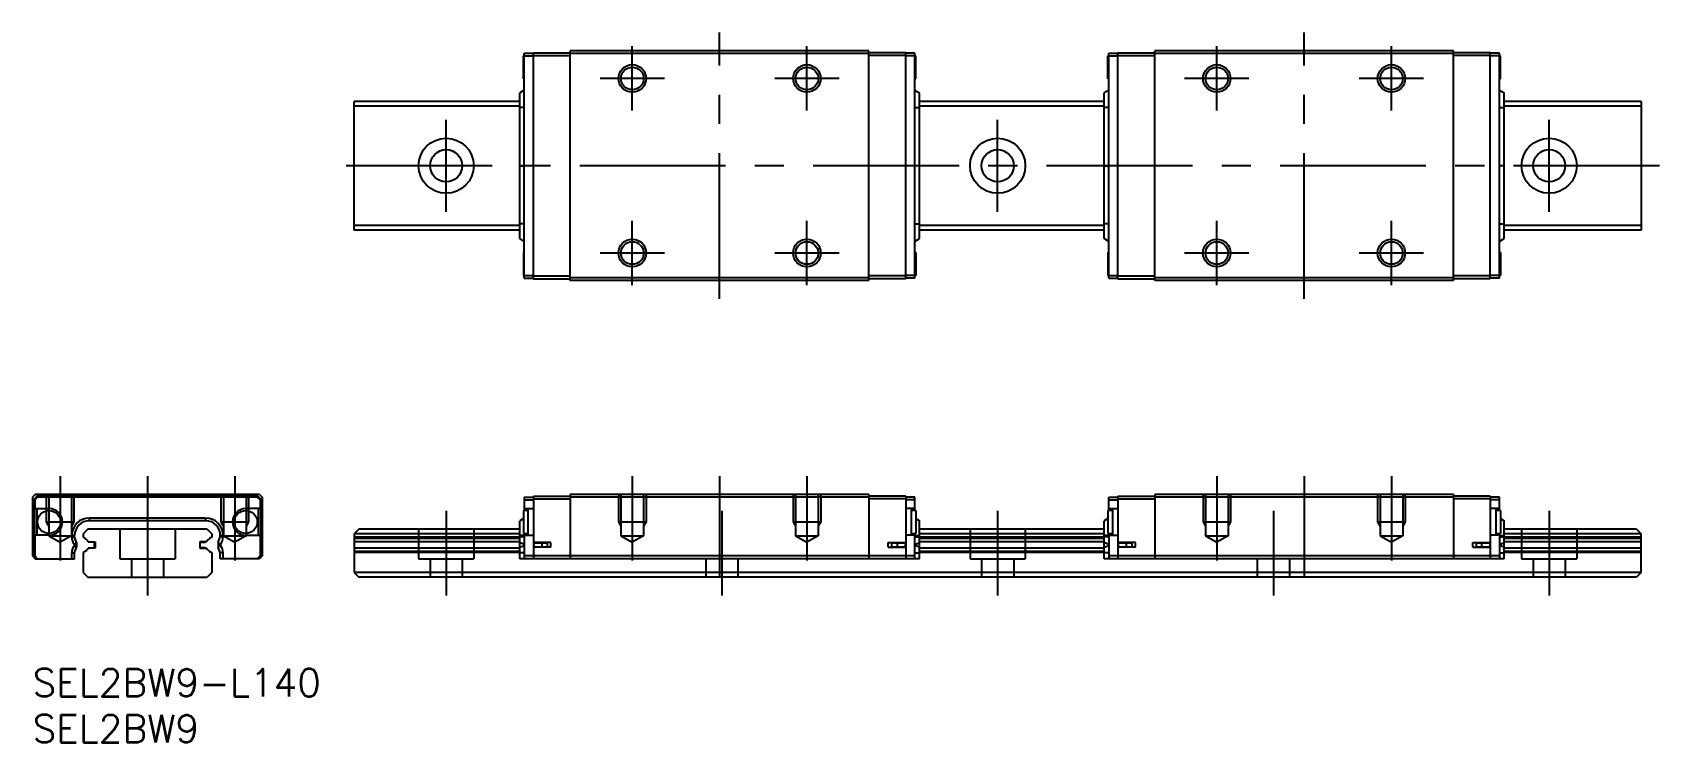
# Model space of a CAD drawing. Extents: x 0 to 177, y -8 to 69.
import ezdxf

# ---------------------------------------------------------------- set-up
doc = ezdxf.new("R2010")
doc.units = 0
doc.header["$LTSCALE"] = 0.5
doc.linetypes.add('CENTER', pattern=[50.8, 31.75, -6.35, 6.35, -6.35])
doc.linetypes.add('DASHED', pattern=[19.05, 12.7, -6.35])
for name, color, linetype in [('MSM_CENTER', 1, 'CENTER'), ('MSM_CONTINUOUS', 7, 'CONTINUOUS'), ('MSM_DASHED', 4, 'DASHED'), ('MSM_NARROW', 5, 'CONTINUOUS'), ('MSM_PART_NUMBER', 7, 'CONTINUOUS')]:
    doc.layers.add(name, color=color, linetype=linetype)
doc.styles.get("Standard").update_dxf_attribs({"font": 'txt.shx', "height": 3, "bigfont": 'bigfont.shx'})

# ---------------------------------------------------------------- blocks, each defined once
blk = doc.blocks.new('*U2')
at = {"layer": 'MSM_PART_NUMBER'}
blk.add_text('SEL2BW9-L140', height=3, dxfattribs=at).set_placement((0, -3))
blk = doc.blocks.new('*U3')
at = {"layer": 'MSM_PART_NUMBER'}
blk.add_text('SEL2BW9', height=3, dxfattribs=at).set_placement((0, -8))

msp = doc.modelspace()

# ---------------------------------------------------------------- linework, layer by layer
at = {"layer": 'MSM_CENTER'}
for p, q in [((74.75, 40.27), (74.75, 69.27)), ((138.34, 40.27), (138.34, 69.27)), ((65.25, 60.77), (65.25, 67.77)), ((84.25, 60.77), (84.25, 67.77)), ((128.84, 60.77), (128.84, 67.77)), ((147.84, 60.77), (147.84, 67.77)), ((68.75, 64.27), (61.75, 64.27)), ((87.75, 64.27), (80.75, 64.27)), ((132.34, 64.27), (125.34, 64.27)), ((151.34, 64.27), (144.34, 64.27)), ((45, 49.77), (45, 59.77)), ((105, 49.77), (105, 59.77)), ((165, 49.77), (165, 59.77)), ((177, 54.77), (33, 54.77)), ((65.25, 41.77), (65.25, 48.77)), ((84.25, 41.77), (84.25, 48.77)), ((128.84, 41.77), (128.84, 48.77)), ((147.84, 41.77), (147.84, 48.77)), ((68.75, 45.27), (61.75, 45.27)), ((87.75, 45.27), (80.75, 45.27)), ((132.34, 45.27), (125.34, 45.27)), ((151.34, 45.27), (144.34, 45.27)), ((3, 21), (3, 11.79)), ((12.5, 21), (12.5, 8)), ((22, 21), (22, 11.79)), ((65.25, 21), (65.25, 11.79)), ((74.75, 21), (74.75, 10)), ((84.25, 21), (84.25, 11.79)), ((128.84, 21), (128.84, 11.79)), ((138.34, 21), (138.34, 10)), ((147.84, 21), (147.84, 11.79)), ((45, 17.2), (45, 8)), ((75, 17.2), (75, 8)), ((105, 17.2), (105, 8)), ((135, 17.2), (135, 8)), ((165, 17.2), (165, 8))]:
    msp.add_line(p, q, dxfattribs=at)
at = {"layer": 'MSM_CONTINUOUS'}
for p, q in [((91, 67.27), (58.5, 67.27)), ((58.5, 42.27), (58.5, 67.27)), ((91, 42.27), (91, 67.27)), ((122.09, 42.27), (122.09, 67.27)), ((154.59, 67.27), (122.09, 67.27)), ((154.59, 42.27), (154.59, 67.27)), ((53.4, 66.72), (54.5, 66.72)), ((53.4, 64.22), (53.4, 66.72)), ((53.5, 67.02), (54.5, 67.02)), ((53.5, 42.52), (53.5, 67.02)), ((54.5, 42.47), (54.5, 67.07)), ((54.5, 67.07), (58.5, 67.07)), ((54.5, 66.77), (58.5, 66.77)), ((91, 66.97), (58.5, 66.97)), ((95, 67.07), (91, 67.07)), ((95, 66.77), (91, 66.77)), ((95, 42.47), (95, 67.07)), ((96, 67.02), (95, 67.02)), ((96.1, 66.72), (95, 66.72)), ((96, 42.52), (96, 67.02)), ((96.1, 64.22), (96.1, 66.72)), ((116.99, 64.22), (116.99, 66.72)), ((116.99, 66.72), (118.09, 66.72)), ((117.09, 67.02), (118.09, 67.02)), ((117.09, 42.52), (117.09, 67.02)), ((118.09, 67.07), (122.09, 67.07)), ((118.09, 42.47), (118.09, 67.07)), ((118.09, 66.77), (122.09, 66.77)), ((154.59, 66.97), (122.09, 66.97)), ((158.59, 67.07), (154.59, 67.07)), ((158.59, 66.77), (154.59, 66.77)), ((158.59, 42.47), (158.59, 67.07)), ((159.59, 67.02), (158.59, 67.02)), ((159.69, 66.72), (158.59, 66.72)), ((159.59, 42.52), (159.59, 67.02)), ((159.69, 64.22), (159.69, 66.72)), ((53.4, 64.22), (53.5, 64.22)), ((96, 64.22), (96.1, 64.22)), ((116.99, 64.22), (117.09, 64.22)), ((159.59, 64.22), (159.69, 64.22)), ((53.5, 63), (53, 62.7)), ((53, 46.84), (53, 62.7)), ((96, 63), (96.5, 62.7)), ((96.5, 46.84), (96.5, 62.7)), ((117.09, 63), (116.59, 62.7)), ((116.59, 46.84), (116.59, 62.7)), ((159.59, 63), (160.09, 62.7)), ((160.09, 46.84), (160.09, 62.7)), ((53, 61.77), (35, 61.77)), ((35, 47.77), (35, 61.77)), ((53, 61.27), (35, 61.27)), ((53.5, 61.1), (53, 61.1)), ((96, 61.1), (96.5, 61.1)), ((116.59, 61.77), (96.5, 61.77)), ((116.59, 61.27), (96.5, 61.27)), ((117.09, 61.1), (116.59, 61.1)), ((159.59, 61.1), (160.09, 61.1)), ((175, 61.77), (160.09, 61.77)), ((175, 61.27), (160.09, 61.27)), ((175, 61.77), (175, 47.77)), ((53, 54.77), (53.5, 54.77)), ((96.5, 54.77), (96, 54.77)), ((116.59, 54.77), (117.09, 54.77)), ((160.09, 54.77), (159.59, 54.77)), ((53, 48.27), (35, 48.27)), ((53.5, 48.44), (53, 48.44)), ((96, 48.44), (96.5, 48.44)), ((116.59, 48.27), (96.5, 48.27)), ((117.09, 48.44), (116.59, 48.44)), ((159.59, 48.44), (160.09, 48.44)), ((175, 48.27), (160.09, 48.27)), ((53, 47.77), (35, 47.77)), ((53.5, 46.54), (53, 46.84)), ((96, 46.54), (96.5, 46.84)), ((116.59, 47.77), (96.5, 47.77)), ((117.09, 46.54), (116.59, 46.84)), ((159.59, 46.54), (160.09, 46.84)), ((175, 47.77), (160.09, 47.77)), ((53.5, 45.32), (53.4, 45.32)), ((53.4, 45.32), (53.4, 42.82)), ((96.1, 45.32), (96, 45.32)), ((96.1, 45.32), (96.1, 42.82)), ((116.99, 45.32), (116.99, 42.82)), ((117.09, 45.32), (116.99, 45.32)), ((159.69, 45.32), (159.59, 45.32)), ((159.69, 45.32), (159.69, 42.82)), ((53.4, 42.82), (54.5, 42.82)), ((53.5, 42.52), (54.5, 42.52)), ((54.5, 42.77), (58.5, 42.77)), ((91, 42.57), (58.5, 42.57)), ((95, 42.77), (91, 42.77)), ((96.1, 42.82), (95, 42.82)), ((96, 42.52), (95, 42.52)), ((116.99, 42.82), (118.09, 42.82)), ((117.09, 42.52), (118.09, 42.52)), ((118.09, 42.77), (122.09, 42.77)), ((154.59, 42.57), (122.09, 42.57)), ((158.59, 42.77), (154.59, 42.77)), ((159.69, 42.82), (158.59, 42.82)), ((159.59, 42.52), (158.59, 42.52)), ((54.5, 42.47), (58.5, 42.47)), ((91, 42.27), (58.5, 42.27)), ((95, 42.47), (91, 42.47)), ((118.09, 42.47), (122.09, 42.47)), ((154.59, 42.27), (122.09, 42.27)), ((158.59, 42.47), (154.59, 42.47)), ((0.3, 19), (0, 18.7)), ((0, 18.7), (0, 12.3)), ((0.5, 18.8), (0.2, 18.5)), ((0.2, 18.5), (0.2, 12.3)), ((0.55, 18.7), (0.25, 18.4)), ((0.25, 18.4), (0.25, 17.45)), ((24.7, 19), (0.3, 19)), ((24.5, 18.8), (0.5, 18.8)), ((24.45, 18.7), (0.55, 18.7)), ((24.45, 18.7), (24.75, 18.4)), ((24.5, 18.8), (24.8, 18.5)), ((24.7, 19), (25, 18.7)), ((24.75, 18.4), (24.75, 17.45)), ((24.8, 18.5), (24.8, 12.3)), ((25, 18.7), (25, 12.3)), ((53.5, 18.7), (53.5, 17.25)), ((53.5, 18.7), (54.5, 18.7)), ((53.5, 18.4), (54.5, 18.4)), ((54.5, 18.8), (54.5, 12)), ((54.5, 18.8), (58.5, 18.8)), ((54.5, 18.5), (58.5, 18.5)), ((58.5, 19), (58.5, 12)), ((91, 19), (58.5, 19)), ((91, 18.7), (58.5, 18.7)), ((91, 19), (91, 12)), ((95, 18.8), (91, 18.8)), ((95, 18.5), (91, 18.5)), ((95, 18.8), (95, 12)), ((96, 18.7), (95, 18.7)), ((96, 18.4), (95, 18.4)), ((96, 17.25), (96, 18.7)), ((117.09, 18.7), (118.09, 18.7)), ((117.09, 17.25), (117.09, 18.7)), ((117.09, 18.4), (118.09, 18.4)), ((118.09, 18.8), (122.09, 18.8)), ((118.09, 18.8), (118.09, 12)), ((118.09, 18.5), (122.09, 18.5)), ((122.09, 19), (122.09, 12)), ((154.59, 19), (122.09, 19)), ((154.59, 18.7), (122.09, 18.7)), ((154.59, 19), (154.59, 12)), ((158.59, 18.8), (154.59, 18.8)), ((158.59, 18.5), (154.59, 18.5)), ((158.59, 18.8), (158.59, 12)), ((159.59, 18.7), (158.59, 18.7)), ((159.59, 18.4), (158.59, 18.4)), ((159.59, 17.25), (159.59, 18.7)), ((0.25, 17.45), (1.8, 17.45)), ((0.45, 17.45), (0.45, 14.55)), ((6.17, 16.43), (6.17, 16.13)), ((18.83, 16.43), (6.17, 16.43)), ((18.83, 16.13), (6.17, 16.13)), ((12.5, 16.13), (12.5, 16.43)), ((18.83, 16.43), (18.83, 16.13)), ((24.75, 17.45), (23.2, 17.45)), ((24.55, 17.45), (24.55, 14.55)), ((53.4, 16.37), (53, 16.13)), ((53, 12), (53, 16.13)), ((53.4, 17.25), (53.4, 14.75)), ((53.9, 17.25), (53.4, 17.25)), ((53.5, 17.45), (54.5, 17.45)), ((53.9, 17.45), (53.9, 14.55)), ((96, 17.45), (95, 17.45)), ((95.6, 17.45), (95.6, 14.55)), ((96.1, 17.25), (95.6, 17.25)), ((96.1, 17.25), (96.1, 14.75)), ((96.1, 16.37), (96.5, 16.13)), ((96.5, 12), (96.5, 16.13)), ((116.99, 16.37), (116.59, 16.13)), ((116.59, 12), (116.59, 16.13)), ((117.49, 17.25), (116.99, 17.25)), ((116.99, 17.25), (116.99, 14.75)), ((117.09, 17.45), (118.09, 17.45)), ((117.49, 17.45), (117.49, 14.55)), ((159.59, 17.45), (158.59, 17.45)), ((159.19, 17.45), (159.19, 14.55)), ((159.69, 17.25), (159.19, 17.25)), ((159.69, 17.25), (159.69, 14.75)), ((159.69, 16.37), (160.09, 16.13)), ((160.09, 12), (160.09, 16.13)), ((0.25, 14.55), (0.25, 12.3)), ((1.8, 14.55), (0.25, 14.55)), ((4.27, 14.53), (4.57, 14.53)), ((4.27, 14.37), (4.27, 14.53)), ((4.27, 14.37), (4.57, 14.37)), ((4.57, 14.37), (4.57, 14.53)), ((4.79, 13.75), (4.57, 14.37)), ((6, 15.2), (5.5, 14.7)), ((5.5, 14.7), (5.5, 14.33)), ((5.5, 14.33), (5.73, 14.2)), ((19, 15.2), (6, 15.2)), ((19, 15.2), (19.5, 14.7)), ((19.5, 14.33), (19.27, 14.2)), ((19.5, 14.7), (19.5, 14.33)), ((20.21, 13.75), (20.43, 14.37)), ((20.43, 14.37), (20.43, 14.53)), ((20.73, 14.53), (20.43, 14.53)), ((20.73, 14.37), (20.43, 14.37)), ((20.73, 14.37), (20.73, 14.53)), ((23.2, 14.55), (24.75, 14.55)), ((24.75, 14.55), (24.75, 12.3)), ((35.5, 15.2), (35, 14.7)), ((35, 14.7), (35, 10.5)), ((53, 14.7), (35, 14.7)), ((53, 14.33), (35, 14.33)), ((53, 14.2), (35, 14.2)), ((53, 15.2), (35.5, 15.2)), ((53.5, 14.53), (53, 14.53)), ((53.5, 14.37), (53, 14.37)), ((53.4, 14.75), (53.9, 14.75)), ((53.5, 14.75), (53.5, 12)), ((53.5, 14.55), (54.5, 14.55)), ((96, 14.55), (95, 14.55)), ((95.6, 14.75), (96.1, 14.75)), ((96, 12), (96, 14.75)), ((96, 14.53), (96.5, 14.53)), ((96, 14.37), (96.5, 14.37)), ((116.59, 15.2), (96.5, 15.2)), ((116.59, 14.7), (96.5, 14.7)), ((116.59, 14.33), (96.5, 14.33)), ((116.59, 14.2), (96.5, 14.2)), ((117.09, 14.53), (116.59, 14.53)), ((117.09, 14.37), (116.59, 14.37)), ((116.99, 14.75), (117.49, 14.75)), ((117.09, 14.75), (117.09, 12)), ((117.09, 14.55), (118.09, 14.55)), ((159.59, 14.55), (158.59, 14.55)), ((159.19, 14.75), (159.69, 14.75)), ((159.59, 14.75), (159.59, 12)), ((159.59, 14.53), (160.09, 14.53)), ((159.59, 14.37), (160.09, 14.37)), ((174.5, 15.2), (160.09, 15.2)), ((175, 14.7), (160.09, 14.7)), ((175, 14.33), (160.09, 14.33)), ((175, 14.2), (160.09, 14.2)), ((174.5, 15.2), (175, 14.7)), ((175, 10.5), (175, 14.7)), ((0.2, 13.75), (0.25, 13.75)), ((0.2, 13.25), (0.25, 13.25)), ((4.27, 12.63), (4.57, 12.63)), ((4.27, 12), (4.27, 12.63)), ((4.55, 13.56), (4.79, 13.75)), ((4.79, 13.25), (4.55, 13.44)), ((4.57, 12.63), (4.79, 13.25)), ((4.57, 12), (4.57, 12.63)), ((4.79, 13.75), (4.79, 13.25)), ((5.73, 12.8), (5.5, 12.67)), ((5.5, 12.67), (5.5, 10.5)), ((6.07, 13.85), (6.8, 13.85)), ((6.8, 13.15), (6.07, 13.15)), ((6.75, 13.8), (6.17, 13.8)), ((6.17, 13.2), (6.75, 13.2)), ((6.75, 13.2), (6.75, 13.8)), ((6.8, 13.85), (6.8, 13.15)), ((18.93, 13.85), (18.2, 13.85)), ((18.2, 13.85), (18.2, 13.15)), ((18.2, 13.15), (18.93, 13.15)), ((18.25, 13.2), (18.25, 13.8)), ((18.25, 13.8), (18.83, 13.8)), ((18.83, 13.2), (18.25, 13.2)), ((19.27, 12.8), (19.5, 12.67)), ((19.5, 12.67), (19.5, 10.5)), ((20.21, 13.75), (20.21, 13.25)), ((20.45, 13.56), (20.21, 13.75)), ((20.21, 13.25), (20.45, 13.44)), ((20.43, 12.63), (20.21, 13.25)), ((20.73, 12.63), (20.43, 12.63)), ((20.43, 12), (20.43, 12.63)), ((20.73, 12), (20.73, 12.63)), ((24.8, 13.75), (24.75, 13.75)), ((24.8, 13.25), (24.75, 13.25)), ((53, 13.85), (35, 13.85)), ((53, 13.15), (35, 13.15)), ((53, 12.8), (35, 12.8)), ((53, 12.67), (35, 12.67)), ((53.5, 13.56), (53, 13.75)), ((53, 13.25), (53.5, 13.44)), ((53.5, 12.63), (53, 12.63)), ((56.4, 13.75), (54.5, 13.75)), ((56.4, 13.25), (54.5, 13.25)), ((56, 13.7), (54.7, 13.7)), ((54.7, 13.3), (56, 13.3)), ((55, 13.7), (55, 13.75)), ((55, 13.25), (55, 13.3)), ((55.33, 13.7), (55.33, 13.75)), ((55.33, 13.25), (55.33, 13.3)), ((55.4, 13.7), (55.4, 13.3)), ((56, 13.7), (56, 13.3)), ((56.4, 13.25), (56.4, 13.75)), ((93.1, 13.75), (95, 13.75)), ((93.1, 13.25), (93.1, 13.75)), ((93.1, 13.25), (95, 13.25)), ((93.5, 13.3), (93.5, 13.7)), ((94.8, 13.7), (93.5, 13.7)), ((93.5, 13.3), (94.8, 13.3)), ((94.1, 13.3), (94.1, 13.7)), ((94.17, 13.7), (94.17, 13.75)), ((94.17, 13.25), (94.17, 13.3)), ((94.5, 13.7), (94.5, 13.75)), ((94.5, 13.25), (94.5, 13.3)), ((96, 13.56), (96.5, 13.75)), ((96.5, 13.25), (96, 13.44)), ((96, 12.63), (96.5, 12.63)), ((116.59, 13.85), (96.5, 13.85)), ((116.59, 13.15), (96.5, 13.15)), ((116.59, 12.8), (96.5, 12.8)), ((116.59, 12.67), (96.5, 12.67)), ((117.09, 13.56), (116.59, 13.75)), ((116.59, 13.25), (117.09, 13.44)), ((117.09, 12.63), (116.59, 12.63)), ((119.99, 13.75), (118.09, 13.75)), ((119.99, 13.25), (118.09, 13.25)), ((119.59, 13.7), (118.29, 13.7)), ((118.29, 13.3), (119.59, 13.3)), ((118.59, 13.7), (118.59, 13.75)), ((118.59, 13.25), (118.59, 13.3)), ((118.92, 13.7), (118.92, 13.75)), ((118.92, 13.25), (118.92, 13.3)), ((118.99, 13.7), (118.99, 13.3)), ((119.59, 13.7), (119.59, 13.3)), ((119.99, 13.25), (119.99, 13.75)), ((156.69, 13.75), (158.59, 13.75)), ((156.69, 13.25), (156.69, 13.75)), ((156.69, 13.25), (158.59, 13.25)), ((158.39, 13.7), (157.09, 13.7)), ((157.09, 13.3), (157.09, 13.7)), ((157.09, 13.3), (158.39, 13.3)), ((157.69, 13.3), (157.69, 13.7)), ((157.76, 13.7), (157.76, 13.75)), ((157.76, 13.25), (157.76, 13.3)), ((158.09, 13.7), (158.09, 13.75)), ((158.09, 13.25), (158.09, 13.3)), ((159.59, 13.56), (160.09, 13.75)), ((160.09, 13.25), (159.59, 13.44)), ((159.59, 12.63), (160.09, 12.63)), ((175, 13.85), (160.09, 13.85)), ((175, 13.15), (160.09, 13.15)), ((175, 12.8), (160.09, 12.8)), ((175, 12.67), (160.09, 12.67)), ((0, 12.3), (0.3, 12)), ((0.2, 12.3), (0.5, 12)), ((0.25, 12.3), (0.55, 12)), ((0.3, 12), (4.57, 12)), ((24.7, 12), (20.43, 12)), ((24.75, 12.3), (24.45, 12)), ((24.8, 12.3), (24.5, 12)), ((25, 12.3), (24.7, 12)), ((96.5, 12), (53, 12)), ((96, 12.3), (53.5, 12.3)), ((160.09, 12), (116.59, 12)), ((159.59, 12.3), (117.09, 12.3)), ((5.5, 10.5), (6, 10)), ((6, 10), (19, 10)), ((19.5, 10.5), (19, 10)), ((35, 10.5), (35.5, 10)), ((175, 10.5), (35, 10.5)), ((174.5, 10), (35.5, 10)), ((175, 10.5), (174.5, 10))]:
    msp.add_line(p, q, dxfattribs=at)
for centre, radius in [((65.25, 64.27), 1.23), ((84.25, 64.27), 1.23), ((128.84, 64.27), 1.23), ((147.84, 64.27), 1.23), ((45, 54.77), 3), ((105, 54.77), 3), ((165, 54.77), 3), ((45, 54.77), 1.75), ((105, 54.77), 1.75), ((165, 54.77), 1.75), ((65.25, 45.27), 1.23), ((84.25, 45.27), 1.23), ((128.84, 45.27), 1.23), ((147.84, 45.27), 1.23), ((1.8, 16), 1.25), ((23.2, 16), 1.25)]:
    msp.add_circle(centre, radius, dxfattribs=at)
for centre, radius, start, end in [((1.8, 16), 1.45, 270, 90), ((6.17, 14.53), 1.9, 90.0008, 179.9992), ((6.17, 14.53), 1.6, 90, 180), ((18.83, 14.53), 1.9, 0.0008, 89.9992), ((18.83, 14.53), 1.6, 0, 90), ((23.2, 16), 1.45, 90, 270), ((5.57, 14.37), 1.3, 179.9977, 218.646), ((5.29, 13.44), 0.875, 27.7195, 60), ((19.71, 13.44), 0.875, 120, 152.2805), ((19.43, 14.37), 1.3, 321.354, 0.0023), ((5.57, 12.63), 1.3, 141.354, 180.0023), ((5.29, 13.56), 0.875, 300, 332.2805), ((5.29, 13.44), 0.945, 22.1963, 25.5112), ((5.29, 13.56), 0.945, 334.4888, 337.8037), ((19.71, 13.44), 0.945, 154.4888, 157.8037), ((19.71, 13.56), 0.945, 202.1963, 205.5112), ((19.71, 13.56), 0.875, 207.7195, 240), ((19.43, 12.63), 1.3, 359.9977, 38.646), ((54.7, 13.5), 0.2, 90, 270), ((94.8, 13.5), 0.2, 270, 90), ((118.29, 13.5), 0.2, 90, 270), ((158.39, 13.5), 0.2, 270, 90)]:
    msp.add_arc(centre, radius, start, end, dxfattribs=at)
at = {"layer": 'MSM_DASHED'}
for p, q in [((1.5, 19), (1.5, 16)), ((1.77, 19), (1.77, 14.5)), ((4.23, 19), (4.23, 14.5)), ((4.5, 19), (4.5, 16)), ((20.5, 19), (20.5, 16)), ((20.77, 19), (20.77, 14.5)), ((23.23, 19), (23.23, 14.5)), ((23.5, 19), (23.5, 16)), ((63.75, 19), (63.75, 16)), ((64.02, 19), (64.02, 14.5)), ((66.48, 19), (66.48, 14.5)), ((66.75, 19), (66.75, 16)), ((82.75, 19), (82.75, 16)), ((83.02, 19), (83.02, 14.5)), ((85.48, 19), (85.48, 14.5)), ((85.75, 19), (85.75, 16)), ((127.34, 19), (127.34, 16)), ((127.61, 19), (127.61, 14.5)), ((130.07, 19), (130.07, 14.5)), ((130.34, 19), (130.34, 16)), ((146.34, 19), (146.34, 16)), ((146.61, 19), (146.61, 14.5)), ((149.07, 19), (149.07, 14.5)), ((149.34, 19), (149.34, 16)), ((1.5, 16), (1.77, 15.53)), ((1.5, 16), (4.5, 16)), ((4.5, 16), (4.23, 15.53)), ((20.5, 16), (20.77, 15.53)), ((20.5, 16), (23.5, 16)), ((23.5, 16), (23.23, 15.53)), ((63.75, 16), (64.02, 15.53)), ((63.75, 16), (66.75, 16)), ((66.75, 16), (66.48, 15.53)), ((82.75, 16), (83.02, 15.53)), ((82.75, 16), (85.75, 16)), ((85.75, 16), (85.48, 15.53)), ((127.34, 16), (127.61, 15.53)), ((127.34, 16), (130.34, 16)), ((130.34, 16), (130.07, 15.53)), ((146.34, 16), (146.61, 15.53)), ((146.34, 16), (149.34, 16)), ((149.34, 16), (149.07, 15.53)), ((1.77, 14.5), (4.23, 14.5)), ((1.77, 14.5), (3, 13.79)), ((4.23, 14.5), (3, 13.79)), ((9.5, 15.2), (9.5, 12)), ((15.5, 15.2), (15.5, 12)), ((20.77, 14.5), (23.23, 14.5)), ((20.77, 14.5), (22, 13.79)), ((23.23, 14.5), (22, 13.79)), ((42, 15.2), (42, 12)), ((48, 15.2), (48, 12)), ((64.02, 14.5), (66.48, 14.5)), ((64.02, 14.5), (65.25, 13.79)), ((66.48, 14.5), (65.25, 13.79)), ((83.02, 14.5), (85.48, 14.5)), ((83.02, 14.5), (84.25, 13.79)), ((85.48, 14.5), (84.25, 13.79)), ((102, 15.2), (102, 12)), ((108, 15.2), (108, 12)), ((127.61, 14.5), (130.07, 14.5)), ((127.61, 14.5), (128.84, 13.79)), ((130.07, 14.5), (128.84, 13.79)), ((146.61, 14.5), (149.07, 14.5)), ((146.61, 14.5), (147.84, 13.79)), ((149.07, 14.5), (147.84, 13.79)), ((162, 15.2), (162, 12)), ((168, 15.2), (168, 12)), ((9.5, 12), (15.5, 12)), ((10.75, 12), (10.75, 10)), ((14.25, 12), (14.25, 10)), ((42, 12), (48, 12)), ((43.25, 12), (43.25, 10)), ((46.75, 12), (46.75, 10)), ((73.25, 12), (73.25, 10)), ((76.75, 12), (76.75, 10)), ((102, 12), (108, 12)), ((103.25, 12), (103.25, 10)), ((106.75, 12), (106.75, 10)), ((133.25, 12), (133.25, 10)), ((136.75, 12), (136.75, 10)), ((162, 12), (168, 12)), ((163.25, 12), (163.25, 10)), ((166.75, 12), (166.75, 10))]:
    msp.add_line(p, q, dxfattribs=at)
at = {"layer": 'MSM_NARROW'}
for centre in [(65.25, 64.27), (84.25, 64.27), (128.84, 64.27), (147.84, 64.27), (65.25, 45.27), (84.25, 45.27), (128.84, 45.27), (147.84, 45.27)]:
    msp.add_circle(centre, 1.5, dxfattribs=at)

# ---------------------------------------------------------------- block references
at = {"layer": 'MSM_CONTINUOUS'}
for name in ['*U2', '*U3']:
    msp.add_blockref(name, (0, 0), dxfattribs=at)

doc.saveas('drawing.dxf')
